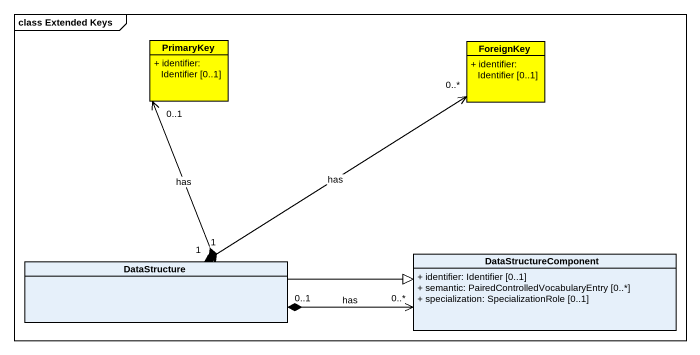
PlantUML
@startuml
mainframe class Extended Keys
hide circle
hide empty members
skinparam classAttributeIconSize 0
class PrimaryKey #FFFF00 {
  + identifier: Identifier [0..1]
}
class ForeignKey #FFFF00 {
  + identifier: Identifier [0..1]
}
class DataStructure
class DataStructureComponent {
  + identifier: Identifier [0..1]
  + semantic: PairedControlledVocabularyEntry [0..*]
  + specialization: SpecializationRole [0..1]
}
PrimaryKey "0..1" <--* "1" DataStructure : has
ForeignKey "0..*" <--* "1" DataStructure : has
DataStructure -right-|> DataStructureComponent
DataStructureComponent "0..*" <-left-* "0..1" DataStructure : has
@enduml
